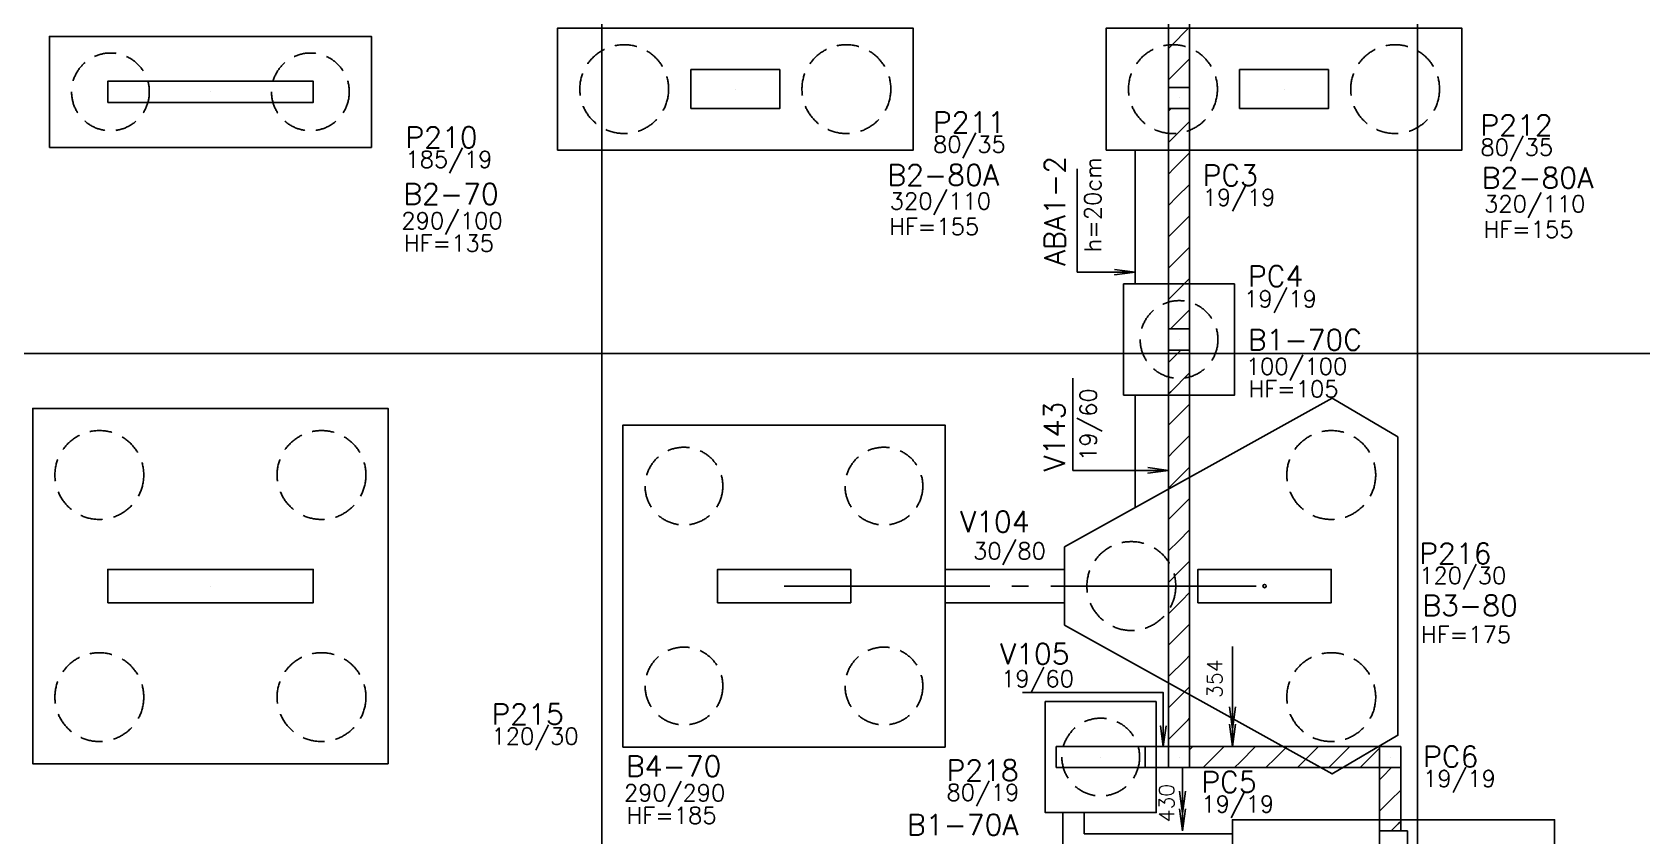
# Model space of a CAD drawing. Extents: x -5956 to 5211, y -572 to 5735.
# Drawn here: x -2485 to -1036, y 2892 to 3616 of the extents above; entities that cross this region are included whole.
import ezdxf

# ---------------------------------------------------------------- set-up
doc = ezdxf.new("R2010")
doc.units = 0
doc.header["$LTSCALE"] = 100
doc.header["$MEASUREMENT"] = 0
doc.linetypes.add('ESTILO_TQS_0002', pattern=[0.3, 0.2, -0.1])
doc.linetypes.add('ESTILO_TQS_0004', pattern=[2.4, 1.5, 0.2, 0.15, -0.2, 0.15, -0.2])
doc.layers.get('0').update_dxf_attribs({"color": 245, "linetype": 'CONTINUOUS'})
for name, color, linetype in [('01', 7, 'CONTINUOUS'), ('11', 7, 'CONTINUOUS'), ('12', 7, 'CONTINUOUS'), ('18', 4, 'CONTINUOUS'), ('2', 5, 'CONTINUOUS'), ('205', 5, 'ESTILO_TQS_0004'), ('21', 1, 'CONTINUOUS'), ('210', 7, 'ESTILO_TQS_0002'), ('221', 102, 'CONTINUOUS'), ('240', 43, 'CONTINUOUS'), ('242', 7, 'CONTINUOUS'), ('251', 5, 'CONTINUOUS'), ('8', 7, 'CONTINUOUS'), ('9', 3, 'CONTINUOUS')]:
    doc.layers.add(name, color=color, linetype=linetype)
doc.styles.get("Standard").update_dxf_attribs({"font": 'ROMANS.SHX'})

# ---------------------------------------------------------------- blocks, each defined once
blk = doc.blocks.new('_H0B108D4A6C-023')
for p, q in [((-1461.626, 4082.091165), (-1459.621165, 4084.096)), ((-1461.626, 4053.806893), (-1443.055846, 4072.377048)), ((-1443.055846, 4072.377048), (-1442.626, 4072.806893)), ((-1461.626, 4025.522622), (-1444.132802, 4043.01582)), ((-1444.132802, 4043.01582), (-1442.626, 4044.522622)), ((-1445.209758, 4013.654593), (-1442.626, 4016.238351)), ((-1461.626, 3997.238351), (-1445.209758, 4013.654593)), ((-1446.286714, 3984.293365), (-1442.626, 3987.95408)), ((-1461.626, 3968.95408), (-1446.286714, 3984.293365)), ((-1447.363671, 3954.932138), (-1442.626, 3959.669808)), ((-1461.626, 3940.669808), (-1447.363671, 3954.932138)), ((-1448.440627, 3925.57091), (-1442.626, 3931.385537)), ((-1461.626, 3912.385537), (-1448.440627, 3925.57091)), ((-1449.517583, 3896.209683), (-1442.626, 3903.101266)), ((-1461.626, 3884.101266), (-1449.517583, 3896.209683)), ((-1450.594539, 3866.848455), (-1442.626, 3874.816995)), ((-1461.626, 3855.816995), (-1450.594539, 3866.848455)), ((-1451.671496, 3837.487228), (-1442.626, 3846.532723)), ((-1461.626, 3827.532723), (-1451.671496, 3837.487228)), ((-1452.748452, 3808.126), (-1442.626, 3818.248452)), ((-1461.626, 3799.248452), (-1452.748452, 3808.126)), ((-1453.825408, 3778.764773), (-1442.626, 3789.964181)), ((-1461.626, 3770.964181), (-1453.825408, 3778.764773)), ((-1454.902364, 3749.403545), (-1442.626, 3761.67991)), ((-1461.626, 3742.67991), (-1454.902364, 3749.403545)), ((-1455.97932, 3720.042318), (-1442.626, 3733.395638)), ((-1461.626, 3714.395638), (-1455.97932, 3720.042318)), ((-1457.056277, 3690.68109), (-1442.626, 3705.111367)), ((-1461.626, 3686.111367), (-1457.056277, 3690.68109)), ((-1458.133233, 3661.319863), (-1442.626, 3676.827096)), ((-1461.626, 3657.827096), (-1458.133233, 3661.319863)), ((-1459.210189, 3631.958635), (-1442.626, 3648.542825)), ((-1461.626, 3629.542825), (-1459.210189, 3631.958635)), ((-1460.287145, 3602.597408), (-1442.626, 3620.258553)), ((-1461.626, 3601.258553), (-1460.287145, 3602.597408)), ((-1461.364101, 3573.236181), (-1442.626, 3591.974282)), ((-1461.626, 3572.974282), (-1461.364101, 3573.236181))]:
    blk.add_line(p, q)
blk = doc.blocks.new('_H0B108D4A6C-024')
for p, q in [((-1461.626, 3544.690011), (-1461.415822, 3544.900189)), ((-1461.415822, 3544.900189), (-1459.220011, 3547.096)), ((-1458.945012, 3519.086728), (-1442.626, 3535.40574)), ((-1461.626, 3516.40574), (-1458.945012, 3519.086728)), ((-1456.474202, 3493.273266), (-1442.626, 3507.121468)), ((-1461.626, 3488.121468), (-1456.474202, 3493.273266)), ((-1454.003392, 3467.459805), (-1442.626, 3478.837197)), ((-1461.626, 3459.837197), (-1454.003392, 3467.459805)), ((-1451.532582, 3441.646344), (-1442.626, 3450.552926)), ((-1461.626, 3431.552926), (-1451.532582, 3441.646344)), ((-1449.061772, 3415.832882), (-1442.626, 3422.268655)), ((-1461.626, 3403.268655), (-1449.061772, 3415.832882)), ((-1446.590962, 3390.019421), (-1442.626, 3393.984383)), ((-1461.626, 3374.984383), (-1446.590962, 3390.019421)), ((-1459.730112, 3348.596), (-1444.120152, 3364.20596)), ((-1444.120152, 3364.20596), (-1442.626, 3365.700112))]:
    blk.add_line(p, q)
blk = doc.blocks.new('_H0B108D4A6C-025')
for p, q in [((-1461.626, 3318.415841), (-1461.061045, 3318.980796)), ((-1461.061045, 3318.980796), (-1450.445841, 3329.596)), ((-1459.631787, 3292.125783), (-1442.626, 3309.13157)), ((-1461.626, 3290.13157), (-1459.631787, 3292.125783)), ((-1458.202528, 3265.27077), (-1442.626, 3280.847298)), ((-1461.626, 3261.847298), (-1458.202528, 3265.27077)), ((-1456.77327, 3238.415757), (-1442.626, 3252.563027)), ((-1461.626, 3233.563027), (-1456.77327, 3238.415757)), ((-1455.344012, 3211.560744), (-1442.626, 3224.278756)), ((-1461.626, 3205.278756), (-1455.344012, 3211.560744)), ((-1453.914753, 3184.705731), (-1442.626, 3195.994485)), ((-1461.626, 3176.994485), (-1453.914753, 3184.705731)), ((-1452.485495, 3157.850719), (-1442.626, 3167.710213)), ((-1461.626, 3148.710213), (-1452.485495, 3157.850719)), ((-1461.626, 3120.425942), (-1451.056236, 3130.995706)), ((-1451.056236, 3130.995706), (-1442.626, 3139.425942)), ((-1461.626, 3092.141671), (-1449.626978, 3104.140693)), ((-1449.626978, 3104.140693), (-1442.626, 3111.141671)), ((-1461.626, 3063.8574), (-1448.19772, 3077.28568)), ((-1448.19772, 3077.28568), (-1442.626, 3082.8574)), ((-1461.626, 3035.573128), (-1446.768461, 3050.430667)), ((-1446.768461, 3050.430667), (-1442.626, 3054.573128)), ((-1461.626, 3007.288857), (-1445.339203, 3023.575654)), ((-1445.339203, 3023.575654), (-1442.626, 3026.288857)), ((-1461.626, 2979.004586), (-1443.909944, 2996.720641)), ((-1443.909944, 2996.720641), (-1442.626, 2998.004586))]:
    blk.add_line(p, q)
blk = doc.blocks.new('_H0B108D4A6C-026')
for p, q in [((-1442.626, 2969.720315), (-1439.750315, 2972.596)), ((-1428.946044, 2955.115999), (-1411.466043, 2972.596)), ((-1397.126229, 2958.651543), (-1383.181772, 2972.596)), ((-1365.306413, 2962.187087), (-1354.897501, 2972.596)), ((-1333.486598, 2965.722632), (-1326.61323, 2972.596)), ((-1301.666783, 2969.258176), (-1298.328958, 2972.596)), ((-1289.044687, 2953.596), (-1271.626443, 2971.014244)), ((-1402.181772, 2953.596), (-1397.126229, 2958.651543)), ((-1373.897501, 2953.596), (-1365.306413, 2962.187087)), ((-1345.61323, 2953.596), (-1333.486598, 2965.722632)), ((-1317.328958, 2953.596), (-1301.666783, 2969.258176)), ((-1430.466043, 2953.596), (-1428.946044, 2955.115999))]:
    blk.add_line(p, q)
blk = doc.blocks.new('_H0B108D4A6C-027')
for p, q in [((-1271.626, 2942.730416), (-1268.909651, 2945.446764)), ((-1268.909651, 2945.446764), (-1260.760416, 2953.596)), ((-1261.838707, 2924.233437), (-1252.626443, 2933.445702)), ((-1271.626, 2914.446145), (-1261.838707, 2924.233437)), ((-1261.191873, 2896.596), (-1254.767763, 2903.02011)), ((-1254.767763, 2903.02011), (-1252.626443, 2905.16143))]:
    blk.add_line(p, q)

msp = doc.modelspace()

# ---------------------------------------------------------------- linework, layer by layer
at = {"layer": '01'}
for points in [[(-1491.626, 3509.596), (-1491.626, 3389.096)], [(-1461.626, 3509.596), (-1461.626, 3389.096)], [(-1461.626, 3389.096), (-1461.626, 3509.596)], [(-1442.626, 3389.096), (-1442.626, 3509.596)], [(-1491.626, 3289.096), (-1491.626, 3188.398758)], [(-1461.626, 3289.096), (-1461.626, 3205.719266)], [(-1461.626, 3205.719266), (-1461.626, 3289.096)], [(-1442.626, 3216.688921), (-1442.626, 3289.096)], [(-1555.126, 3132.096), (-1662.822066, 3132.096)], [(-1662.822066, 3102.096), (-1555.126, 3102.096)], [(-1461.626, 3102.096), (-1461.626, 2972.596)], [(-1442.626, 2972.596), (-1442.626, 3102.096)], [(-1461.626, 2972.596), (-1482.626, 2972.596)], [(-1271.626443, 2972.596), (-1442.626, 2972.596)], [(-1482.626, 2953.596), (-1461.626, 2953.596)], [(-1442.626, 2953.596), (-1271.626443, 2953.596)], [(-1271.626, 2953.596), (-1271.626, 2896.596)], [(-1252.626, 2896.596), (-1252.626, 2953.596)], [(-1556.626, 2913.096), (-1556.626, 2884.47385)], [(-1537.626, 2893.97385), (-1537.626, 2913.096)], [(-1404.126, 2893.97385), (-1537.626, 2893.97385)]]:
    msp.add_lwpolyline(points, dxfattribs=at)
at = {"layer": '18'}
for p, q in [((-1971.623768, 5249.096126), (-1971.623768, -248.404)), ((-1237.623768, -248.404), (-1237.623768, 5249.096126)), ((-5454.126, 3326.596), (246.876232, 3326.596))]:
    msp.add_line(p, q, dxfattribs=at)
at = {"layer": '2'}
for points in [[(-1891.626, 3547.096), (-1811.626, 3547.096), (-1811.626, 3582.096), (-1891.626, 3582.096), (-1891.626, 3547.096)], [(-1397.626, 3547.096), (-1317.626, 3547.096), (-1317.626, 3582.096), (-1397.626, 3582.096), (-1397.626, 3547.096)], [(-2416.626007, 3552.596031), (-2231.626043, 3552.596031), (-2231.626043, 3571.596031), (-2416.626007, 3571.596031), (-2416.626007, 3552.596031)], [(-1461.626, 3547.096), (-1442.626, 3547.096), (-1442.626, 3566.096), (-1461.626, 3566.096), (-1461.626, 3547.096)], [(-1461.626, 3329.596), (-1442.626, 3329.596), (-1442.626, 3348.596), (-1461.626, 3348.596), (-1461.626, 3329.596)], [(-2416.626007, 3102.096), (-2231.626043, 3102.096), (-2231.626043, 3132.096), (-2416.626007, 3132.096), (-2416.626007, 3102.096)], [(-1867.626, 3102.096), (-1747.626, 3102.096), (-1747.626, 3132.096), (-1867.626, 3132.096), (-1867.626, 3102.096)], [(-1435.126, 3102.096), (-1315.126, 3102.096), (-1315.126, 3132.096), (-1435.126, 3132.096), (-1435.126, 3102.096)], [(-1562.626, 2953.596), (-1482.626, 2953.596), (-1482.626, 2972.596), (-1562.626, 2972.596), (-1562.626, 2953.596)], [(-1461.626, 2953.596), (-1442.626, 2953.596), (-1442.626, 2972.596), (-1461.626, 2972.596), (-1461.626, 2953.596)], [(-1271.626443, 2953.596), (-1252.626443, 2953.596), (-1252.626443, 2972.596), (-1271.626443, 2972.596), (-1271.626443, 2953.596)], [(-1271.626, 2816.596), (-1246.626, 2816.596), (-1246.626, 2896.596), (-1271.626, 2896.596), (-1271.626, 2816.596)]]:
    msp.add_lwpolyline(points, dxfattribs=at)
at = {"layer": '205'}
msp.add_line((-1807.626, 3117.096), (-1375.126, 3117.096), dxfattribs=at)
at = {"layer": '21', "color": 2, "linetype": 'Continuous'}
for p, q in [((-1404.061395, 2972.596), (-1404.061395, 3062.596)), ((-1448.994834, 2896.596), (-1448.994834, 2953.596)), ((-1448.994834, 2912.3289), (-1451.626254, 2932.31646)), ((-1446.363414, 2932.31646), (-1448.994834, 2912.3289)), ((-1448.994834, 2896.596), (-1451.626254, 2916.58356)), ((-1446.363414, 2916.58356), (-1448.994834, 2896.596))]:
    msp.add_line(p, q, dxfattribs=at)
for points in [[(-1401.429975, 3008.31646), (-1404.061395, 2988.3289), (-1406.692815, 3008.31646)], [(-1401.429975, 2992.58356), (-1404.061395, 2972.596), (-1406.692815, 2992.58356)]]:
    msp.add_lwpolyline(points, dxfattribs=at)
at = {"layer": '210'}
for centre, radius in [((-2414.126025, 3562.096031), 35), ((-2234.126025, 3562.096031), 35), ((-1951.626, 3564.596), 40), ((-1751.626, 3564.596), 40), ((-1457.626, 3564.596), 40), ((-1257.626, 3564.596), 40), ((-1452.126, 3339.096), 35), ((-2424.126025, 3217.096), 40), ((-2224.126025, 3217.096), 40), ((-1315.126, 3217.096338), 40), ((-1897.822066, 3207.095909), 35), ((-1717.822066, 3207.095909), 35), ((-1495.126, 3117.096338), 40), ((-1897.822066, 3027.095909), 35), ((-1717.822066, 3027.095909), 35), ((-2424.126025, 3017.096), 40), ((-2224.126025, 3017.096), 40), ((-1315.126, 3017.096338), 40), ((-1522.626, 2963.096), 35)]:
    msp.add_circle(centre, radius, dxfattribs=at)
at = {"layer": '221', "color": 11, "linetype": 'Continuous'}
for points in [[(-1543.831595, 3492.850908), (-1543.831595, 3399.814453), (-1491.626, 3399.814453), (-1510.215591, 3397.367087), (-1491.626, 3399.814453), (-1510.215591, 3402.261819)], [(-1547.723824, 3304.240666), (-1547.723824, 3221.277979), (-1461.626, 3221.277979), (-1480.215591, 3218.830613), (-1461.626, 3221.277979), (-1480.215591, 3223.725346)], [(-1593.047573, 3021.151475), (-1466.322109, 3021.151475), (-1466.322109, 2972.596), (-1468.769475, 2991.185591), (-1466.322109, 2972.596), (-1463.874743, 2991.185591)]]:
    msp.add_lwpolyline(points, dxfattribs=at)
at = {"layer": '221'}
msp.add_circle((-1375.126, 3117.096), 1.5, dxfattribs=at)
at = {"layer": '240'}
for points in [[(-1442.626, 4084.096), (-1461.626, 4084.096), (-1461.626, 3566.096), (-1442.626, 3566.096), (-1442.626, 4084.096)], [(-1461.626, 3547.096), (-1442.626, 3547.096), (-1442.626, 3348.596), (-1461.626, 3348.596), (-1461.626, 3547.096)], [(-1461.626, 3329.596), (-1442.626, 3329.596), (-1442.626, 2972.596), (-1461.626, 2972.596), (-1461.626, 3329.596)], [(-1442.626, 2953.596), (-1271.626443, 2953.596), (-1271.626443, 2972.596), (-1442.626, 2972.596), (-1442.626, 2953.596)], [(-1252.626443, 2896.596), (-1271.626, 2896.596), (-1271.626, 2953.596), (-1252.626443, 2953.596), (-1252.626443, 2896.596)]]:
    msp.add_lwpolyline(points, dxfattribs=at)
at = {"layer": '242'}
for p, q in [((-2324.126025, 3562.096031), (-2324.126025, 3562.096031)), ((-1851.626, 3564.596), (-1851.626, 3564.596)), ((-1452.126, 3556.596), (-1452.126, 3556.596)), ((-1357.626, 3564.596), (-1357.626, 3564.596)), ((-1452.126, 3339.096), (-1452.126, 3339.096)), ((-2324.126025, 3117.096), (-2324.126025, 3117.096)), ((-1807.626, 3117.096), (-1807.626, 3117.096)), ((-1375.126, 3117.096), (-1375.126, 3117.096)), ((-1522.626, 2963.096), (-1522.626, 2963.096)), ((-1452.126, 2963.096), (-1452.126, 2963.096)), ((-1262.126443, 2963.096), (-1262.126443, 2963.096))]:
    msp.add_line(p, q, dxfattribs=at)
at = {"layer": '251', "linetype": 'Continuous'}
for points in [[(-2469.126025, 3512.096031), (-2179.126025, 3512.096031), (-2179.126025, 3612.096031), (-2469.126025, 3612.096031), (-2469.126025, 3512.096031)], [(-2011.626, 3509.596), (-1691.626, 3509.596), (-1691.626, 3619.596), (-2011.626, 3619.596), (-2011.626, 3509.596)], [(-1517.626, 3509.596), (-1197.626, 3509.596), (-1197.626, 3619.596), (-1517.626, 3619.596), (-1517.626, 3509.596)], [(-1402.126, 3389.096), (-1502.126, 3389.096), (-1502.126, 3289.096), (-1402.126, 3289.096), (-1402.126, 3389.096)], [(-1472.626, 3013.096), (-1572.626, 3013.096), (-1572.626, 2913.096), (-1472.626, 2913.096), (-1472.626, 3013.096)], [(-1404.126, 2806.596), (-1114.126, 2806.596), (-1114.126, 2906.596), (-1404.126, 2906.596), (-1404.126, 2806.596)]]:
    msp.add_lwpolyline(points, dxfattribs=at)
at = {"layer": '251'}
for points in [[(-2164.126025, 2957.096), (-2484.126025, 2957.096), (-2484.126025, 3277.096), (-2164.126025, 3277.096), (-2164.126025, 2957.096)], [(-1555.126, 3081.792137), (-1555.126, 3152.400539), (-1314.270672, 3286.209055), (-1255.126, 3251.408131), (-1255.126, 2982.784545), (-1314.270672, 2947.983622), (-1555.126, 3081.792137)], [(-1662.822066, 2972.095909), (-1952.822066, 2972.095909), (-1952.822066, 3262.095909), (-1662.822066, 3262.095909), (-1662.822066, 2972.095909)]]:
    msp.add_lwpolyline(points, dxfattribs=at)

# ---------------------------------------------------------------- block references
at = {"layer": '240'}
for name in ['_H0B108D4A6C-023', '_H0B108D4A6C-024', '_H0B108D4A6C-025', '_H0B108D4A6C-026', '_H0B108D4A6C-027']:
    msp.add_blockref(name, (0, 0), dxfattribs=at)

# ---------------------------------------------------------------- texts
at = {"layer": '11', "linetype": 'Continuous'}
for s, rotation, p in [('h=20cm', 90, (-1522.302687, 3417.649861)), ('19/60', 90, (-1526.364423, 3229.682049)), ('19/60', 360, (-1612.327761, 3026.093711))]:
    msp.add_text(s, height=15, rotation=rotation, dxfattribs=at).set_placement(p)
msp.add_text('30/80', height=15, dxfattribs=at).set_placement((-1637.635211, 3141.275148))
at = {"layer": '12', "linetype": 'Continuous'}
for s, p in [('80/35', (-1673.706048, 3507.355107)), ('80/35', (-1180.910155, 3504.708154)), ('185/19', (-2148.670932, 3493.821953)), ('320/110', (-1712.613536, 3456.254718)), ('19/19', (-1430.95649, 3459.546476)), ('320/110', (-1177.590549, 3453.763197)), ('290/100', (-2152.266458, 3438.587417)), ('HF=155', (-1713.087268, 3433.287787)), ('HF=155', (-1178.064281, 3430.796266)), ('HF=135', (-2149.829622, 3418.297008)), ('19/19', (-1393.63782, 3368.159068)), ('100/100', (-1392.028888, 3307.340388)), ('HF=105', (-1389.592052, 3287.049978)), ('120/30', (-1235.952616, 3119.087076)), ('HF=175', (-1234.218229, 3065.921114)), ('120/30', (-2071.152687, 2974.403834)), ('80/19', (-1661.511654, 2923.756183)), ('19/19', (-1232.510184, 2936.162569)), ('290/290', (-1951.859179, 2923.395084)), ('19/19', (-1432.101302, 2913.31116)), ('HF=185', (-1949.422343, 2903.104674))]:
    msp.add_text(s, height=15, dxfattribs=at).set_placement(p)
at = {"layer": '21', "color": 2, "linetype": 'Continuous'}
for s, p in [('354', (-1413.208301, 3016.327024)), ('430', (-1456.608812, 2904.315794))]:
    msp.add_text(s, height=13.5, rotation=90, dxfattribs=at).set_placement(p)
at = {"layer": '8', "linetype": 'Continuous'}
for s, rotation, p in [('ABA1-2', 90, (-1554.654844, 3405.517608)), ('V143', 90, (-1555.010833, 3220.450391)), ('V104', 360, (-1649.281357, 3165.685655)), ('V105', 360, (-1613.41312, 3046.624357))]:
    msp.add_text(s, height=18.75, rotation=rotation, dxfattribs=at).set_placement(p)
at = {"layer": '9', "linetype": 'Continuous'}
for s, p in [('P211', (-1673.706048, 3525.355107)), ('P212', (-1180.910155, 3522.708154)), ('P210', (-2148.670932, 3511.821953)), ('PC3', (-1430.95649, 3477.546476)), ('PC4', (-1390.135347, 3386.742814)), ('P216', (-1235.952616, 3137.087076)), ('P215', (-2071.152687, 2992.403834)), ('PC6', (-1232.510184, 2954.162569)), ('P218', (-1661.511654, 2941.756183)), ('PC5', (-1432.101302, 2931.31116))]:
    msp.add_text(s, height=18.75, dxfattribs=at).set_placement(p)
at = {"layer": '9'}
for s, p in [('B2-80A', (-1714.750103, 3477.868158)), ('B2-80A', (-1179.727115, 3475.376637)), ('B2-70', (-2150.522277, 3460.74938)), ('B1-70C', (-1390.284707, 3329.502351)), ('B3-80', (-1233.073953, 3090.233847)), ('B4-70', (-1950.114998, 2945.557047)), ('B1-70A', (-1697.134092, 2892.782525))]:
    msp.add_text(s, height=18.75, dxfattribs=at).set_placement(p)

doc.saveas('drawing.dxf')
